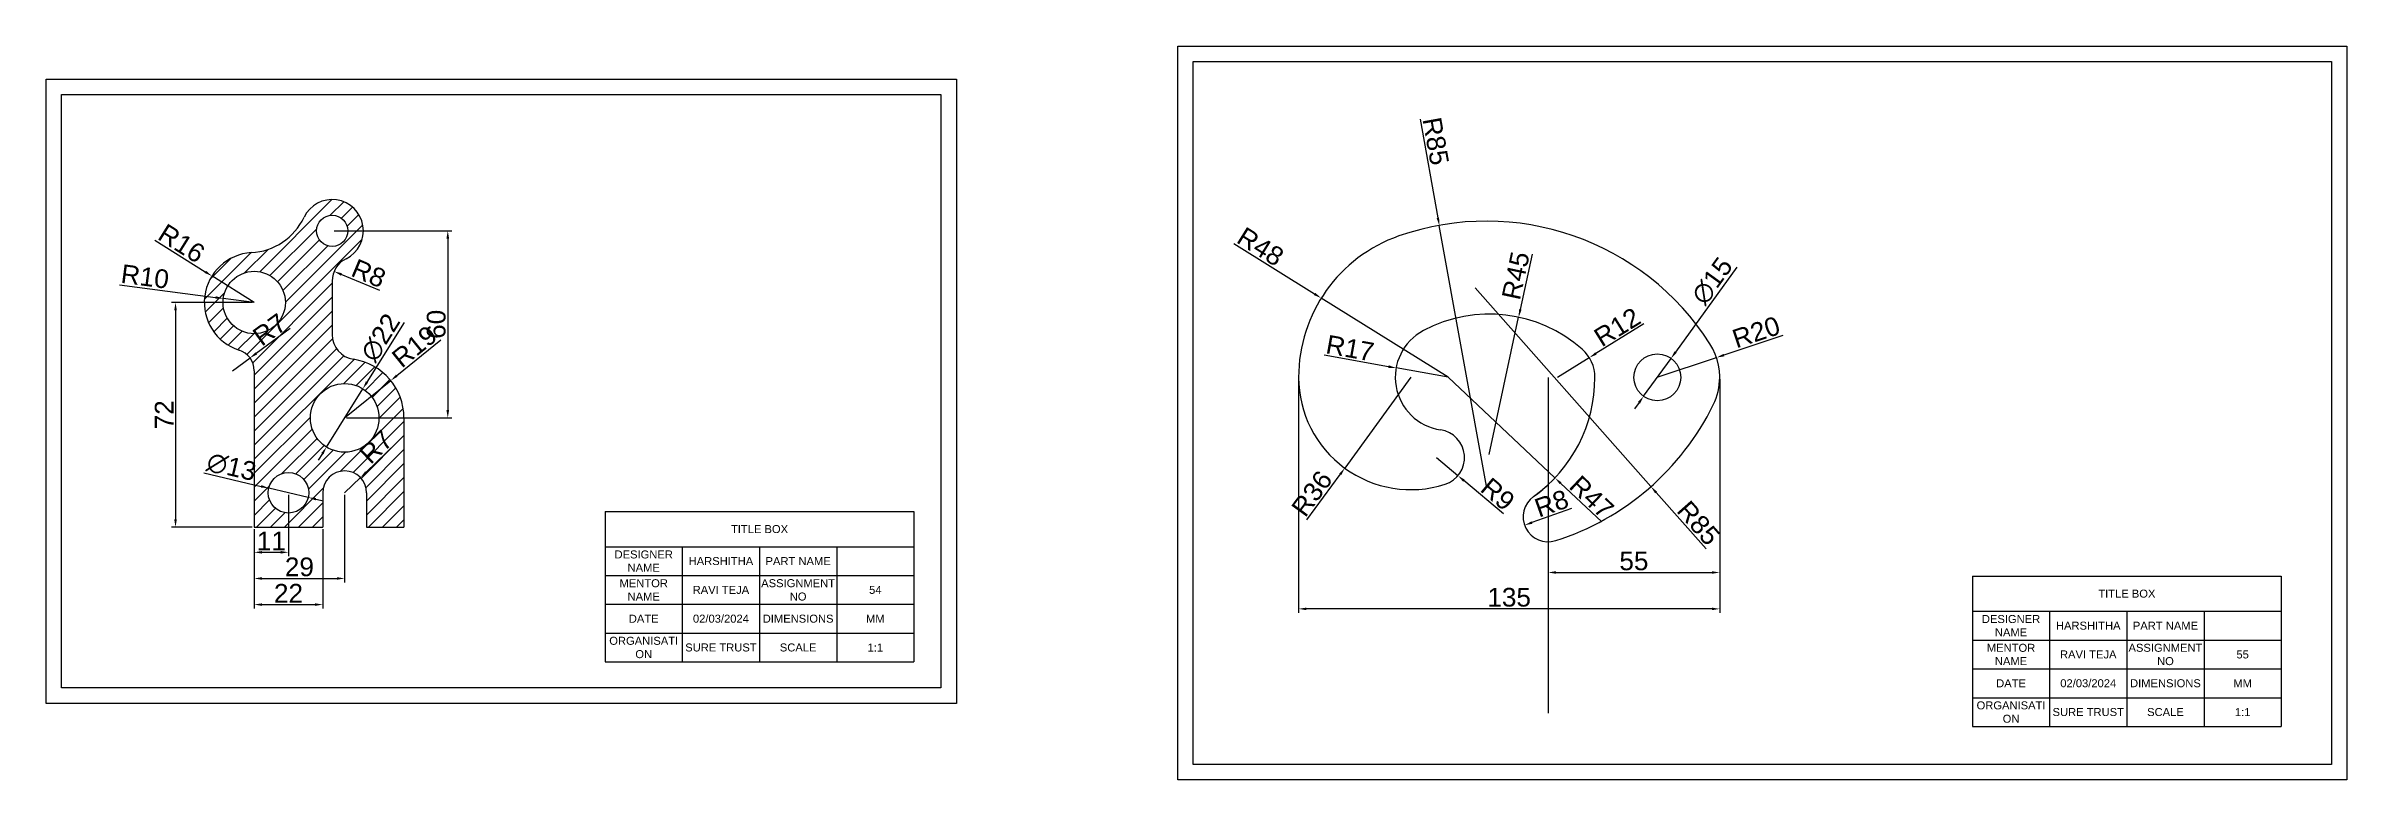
# Model space of a CAD drawing. Header units: millimetres. Extents: x 4290 to 7204, y 3759 to 4068.
# Drawn here: x 5740 to 6478, y 3803 to 4038 of the extents above; entities that cross this region are included whole.
import ezdxf

# ---------------------------------------------------------------- set-up
doc = ezdxf.new("R2010")
doc.units = ezdxf.units.MM
doc.styles.get("Standard").update_dxf_attribs({"font": 'arial.ttf'})
doc.dimstyles.new('ISO-25', dxfattribs={"dimtxt": 6, "dimasz": 2.5, "dimexe": 1.25, "dimexo": 0.625, "dimtad": 1, "dimtxsty": 'Standard', "dimcen": 2.5, "dimadec": 0, "dimazin": 0, "dimtfac": 1, "dimtmove": 0, "dimatfit": 3, "dimfxl": 1, "dimarcsym": 0})

# ---------------------------------------------------------------- blocks, each defined once
blk = doc.blocks.new('*D49')
at = {"color": 0, "lineweight": -2, "transparency": 16777216}
for p, q in [((5764, 3961.76), (5794.8, 3957.74)), ((5807.19, 3956.12), (5797.28, 3957.42))]:
    blk.add_line(p, q, dxfattribs=at)
at = {"color": 0, "transparency": 16777216}
blk.add_solid([(5794.85, 3958.15), (5794.75, 3957.33), (5797.28, 3957.42)], dxfattribs=at)
at = {"layer": 'Defpoints', "color": 0, "transparency": 16777216}
for p in [(5797.28, 3957.42), (5807.19, 3956.12)]:
    blk.add_point(p, dxfattribs=at)
at = {"color": 0, "transparency": 16777216, "insert": (5772.2, 3964.41), "char_height": 6, "attachment_point": 5, "rotation": 352.56585}
blk.add_mtext('R10', dxfattribs=at)
blk = doc.blocks.new('*D50')
at = {"color": 0, "lineweight": -2, "transparency": 16777216}
for p, q in [((5775.37, 3976.06), (5791.52, 3965.94)), ((5807.19, 3956.12), (5793.63, 3964.62))]:
    blk.add_line(p, q, dxfattribs=at)
at = {"color": 0, "transparency": 16777216}
blk.add_solid([(5791.74, 3966.3), (5791.3, 3965.59), (5793.63, 3964.62)], dxfattribs=at)
at = {"layer": 'Defpoints', "color": 0, "transparency": 16777216}
for p in [(5793.63, 3964.62), (5807.19, 3956.12)]:
    blk.add_point(p, dxfattribs=at)
at = {"color": 0, "transparency": 16777216, "insert": (5783.93, 3975.05), "char_height": 6, "attachment_point": 5, "rotation": 327.93498}
blk.add_mtext('R16', dxfattribs=at)
blk = doc.blocks.new('*D51')
at = {"color": 0, "lineweight": -2, "transparency": 16777216}
for p, q in [((5818.71, 3947.74), (5807.87, 3939.82)), ((5800.19, 3934.21), (5805.85, 3938.34))]:
    blk.add_line(p, q, dxfattribs=at)
at = {"color": 0, "transparency": 16777216}
blk.add_solid([(5807.62, 3940.15), (5808.11, 3939.48), (5805.85, 3938.34)], dxfattribs=at)
at = {"layer": 'Defpoints', "color": 0, "transparency": 16777216}
for p in [(5800.19, 3934.21), (5805.85, 3938.34)]:
    blk.add_point(p, dxfattribs=at)
at = {"color": 0, "transparency": 16777216, "insert": (5812.16, 3947.44), "char_height": 6, "attachment_point": 5, "rotation": 36.14053}
blk.add_mtext('R7', dxfattribs=at)
blk = doc.blocks.new('*D52')
at = {"color": 0, "lineweight": -2, "transparency": 16777216}
for p, q in [((5806.57, 3956.12), (5780.72, 3956.12)), ((5781.97, 3953.62), (5781.97, 3886.62)), ((5806.57, 3884.12), (5780.72, 3884.12))]:
    blk.add_line(p, q, dxfattribs=at)
at = {"color": 0, "transparency": 16777216}
for points in [[(5781.55, 3953.62), (5782.39, 3953.62), (5781.97, 3956.12)], [(5781.55, 3886.62), (5782.39, 3886.62), (5781.97, 3884.12)]]:
    blk.add_solid(points, dxfattribs=at)
at = {"layer": 'Defpoints', "color": 0, "transparency": 16777216}
for p in [(5807.19, 3956.12), (5781.97, 3884.12), (5807.19, 3884.12)]:
    blk.add_point(p, dxfattribs=at)
at = {"color": 0, "transparency": 16777216, "insert": (5778.33, 3920.12), "char_height": 6, "attachment_point": 5, "rotation": 90}
blk.add_mtext('72', dxfattribs=at)
blk = doc.blocks.new('*D53')
at = {"color": 0, "lineweight": -2, "transparency": 16777216}
for p, q in [((5818.19, 3894.5), (5818.19, 3874.78)), ((5807.19, 3883.5), (5807.19, 3874.78)), ((5809.69, 3876.03), (5815.69, 3876.03))]:
    blk.add_line(p, q, dxfattribs=at)
at = {"color": 0, "transparency": 16777216}
for points in [[(5809.69, 3876.44), (5809.69, 3875.61), (5807.19, 3876.03)], [(5815.69, 3876.44), (5815.69, 3875.61), (5818.19, 3876.03)]]:
    blk.add_solid(points, dxfattribs=at)
at = {"layer": 'Defpoints', "color": 0, "transparency": 16777216}
for p in [(5818.19, 3895.12), (5807.19, 3884.12), (5818.19, 3876.03)]:
    blk.add_point(p, dxfattribs=at)
at = {"color": 0, "transparency": 16777216, "insert": (5812.69, 3879.66), "char_height": 6, "attachment_point": 5}
blk.add_mtext('11', dxfattribs=at)
blk = doc.blocks.new('*D54')
at = {"color": 0, "lineweight": -2, "transparency": 16777216}
for p, q in [((5836.19, 3894.5), (5836.19, 3866.4)), ((5807.19, 3883.5), (5807.19, 3866.4)), ((5809.69, 3867.65), (5833.69, 3867.65))]:
    blk.add_line(p, q, dxfattribs=at)
at = {"color": 0, "transparency": 16777216}
for points in [[(5809.69, 3868.06), (5809.69, 3867.23), (5807.19, 3867.65)], [(5833.69, 3868.06), (5833.69, 3867.23), (5836.19, 3867.65)]]:
    blk.add_solid(points, dxfattribs=at)
at = {"layer": 'Defpoints', "color": 0, "transparency": 16777216}
for p in [(5836.19, 3895.12), (5807.19, 3884.12), (5836.19, 3867.65)]:
    blk.add_point(p, dxfattribs=at)
at = {"color": 0, "transparency": 16777216, "insert": (5821.69, 3871.33), "char_height": 6, "attachment_point": 5}
blk.add_mtext('29', dxfattribs=at)
blk = doc.blocks.new('*D55')
at = {"color": 0, "lineweight": -2, "transparency": 16777216}
for p, q in [((5807.19, 3883.5), (5807.19, 3858.02)), ((5829.19, 3883.5), (5829.19, 3858.02)), ((5809.69, 3859.27), (5826.69, 3859.27))]:
    blk.add_line(p, q, dxfattribs=at)
at = {"color": 0, "transparency": 16777216}
for points in [[(5809.69, 3859.68), (5809.69, 3858.85), (5807.19, 3859.27)], [(5826.69, 3859.68), (5826.69, 3858.85), (5829.19, 3859.27)]]:
    blk.add_solid(points, dxfattribs=at)
at = {"layer": 'Defpoints', "color": 0, "transparency": 16777216}
for p in [(5807.19, 3884.12), (5829.19, 3884.12), (5829.19, 3859.27)]:
    blk.add_point(p, dxfattribs=at)
at = {"color": 0, "transparency": 16777216, "insert": (5818.19, 3862.9), "char_height": 6, "attachment_point": 5}
blk.add_mtext('22', dxfattribs=at)
blk = doc.blocks.new('*D56')
at = {"color": 0, "lineweight": -2, "transparency": 16777216}
for p, q in [((5832.82, 3979.12), (5870.5, 3979.12)), ((5869.25, 3976.62), (5869.25, 3921.62)), ((5836.82, 3919.12), (5870.5, 3919.12))]:
    blk.add_line(p, q, dxfattribs=at)
at = {"color": 0, "transparency": 16777216}
for points in [[(5868.83, 3976.62), (5869.67, 3976.62), (5869.25, 3979.12)], [(5868.83, 3921.62), (5869.67, 3921.62), (5869.25, 3919.12)]]:
    blk.add_solid(points, dxfattribs=at)
at = {"layer": 'Defpoints', "color": 0, "transparency": 16777216}
for p in [(5832.19, 3979.12), (5836.19, 3919.12), (5869.25, 3919.12)]:
    blk.add_point(p, dxfattribs=at)
at = {"color": 0, "transparency": 16777216, "insert": (5865.56, 3949.12), "char_height": 6, "attachment_point": 5, "rotation": 90}
blk.add_mtext('60', dxfattribs=at)
blk = doc.blocks.new('*D57')
at = {"color": 0, "lineweight": -2, "transparency": 16777216}
for p, q in [((5852.73, 3911), (5843.05, 3901.7)), ((5836.19, 3895.12), (5841.24, 3899.97))]:
    blk.add_line(p, q, dxfattribs=at)
at = {"color": 0, "transparency": 16777216}
blk.add_solid([(5842.76, 3902), (5843.34, 3901.4), (5841.24, 3899.97)], dxfattribs=at)
at = {"layer": 'Defpoints', "color": 0, "transparency": 16777216}
for p in [(5836.19, 3895.12), (5841.24, 3899.97)]:
    blk.add_point(p, dxfattribs=at)
at = {"color": 0, "transparency": 16777216, "insert": (5846.28, 3909.83), "char_height": 6, "attachment_point": 5, "rotation": 43.82602}
blk.add_mtext('R7', dxfattribs=at)
blk = doc.blocks.new('*D58')
at = {"color": 0, "lineweight": -2, "transparency": 16777216}
for p, q in [((5791.06, 3901.49), (5809.43, 3897.18)), ((5824.52, 3893.64), (5811.87, 3896.61)), ((5826.96, 3893.07), (5829.39, 3892.5))]:
    blk.add_line(p, q, dxfattribs=at)
at = {"color": 0, "transparency": 16777216}
for points in [[(5809.53, 3897.58), (5809.34, 3896.77), (5811.87, 3896.61)], [(5827.05, 3893.47), (5826.86, 3892.66), (5824.52, 3893.64)]]:
    blk.add_solid(points, dxfattribs=at)
at = {"layer": 'Defpoints', "color": 0, "transparency": 16777216}
for p in [(5811.87, 3896.61), (5824.52, 3893.64)]:
    blk.add_point(p, dxfattribs=at)
at = {"color": 0, "transparency": 16777216, "insert": (5799.91, 3903.37), "char_height": 6, "attachment_point": 5, "rotation": 346.8018}
blk.add_mtext('∅13', dxfattribs=at)
blk = doc.blocks.new('*D59')
at = {"color": 0, "lineweight": -2, "transparency": 16777216}
for p, q in [((5855.28, 3949.74), (5843.34, 3930.58)), ((5830.37, 3909.79), (5842.01, 3928.46)), ((5829.05, 3907.67), (5827.73, 3905.55))]:
    blk.add_line(p, q, dxfattribs=at)
at = {"color": 0, "transparency": 16777216}
for points in [[(5842.98, 3930.8), (5843.69, 3930.36), (5842.01, 3928.46)], [(5828.7, 3907.89), (5829.41, 3907.45), (5830.37, 3909.79)]]:
    blk.add_solid(points, dxfattribs=at)
at = {"layer": 'Defpoints', "color": 0, "transparency": 16777216}
for p in [(5842.01, 3928.46), (5830.37, 3909.79)]:
    blk.add_point(p, dxfattribs=at)
at = {"color": 0, "transparency": 16777216, "insert": (5847.7, 3944.86), "char_height": 6, "attachment_point": 5, "rotation": 58.05855}
blk.add_mtext('∅22', dxfattribs=at)
blk = doc.blocks.new('*D60')
at = {"color": 0, "lineweight": -2, "transparency": 16777216}
for p, q in [((5866.97, 3944.05), (5852.9, 3932.66)), ((5836.19, 3919.12), (5850.96, 3931.08))]:
    blk.add_line(p, q, dxfattribs=at)
at = {"color": 0, "transparency": 16777216}
blk.add_solid([(5852.64, 3932.98), (5853.16, 3932.33), (5850.96, 3931.08)], dxfattribs=at)
at = {"layer": 'Defpoints', "color": 0, "transparency": 16777216}
for p in [(5850.96, 3931.08), (5836.19, 3919.12)]:
    blk.add_point(p, dxfattribs=at)
at = {"color": 0, "transparency": 16777216, "insert": (5858.58, 3942), "char_height": 6, "attachment_point": 5, "rotation": 39.00452}
blk.add_mtext('R19', dxfattribs=at)
blk = doc.blocks.new('*D61')
at = {"color": 0, "lineweight": -2, "transparency": 16777216}
blk.add_line((5847.51, 3959.93), (5835.12, 3965.13), dxfattribs=at)
at = {"color": 0, "transparency": 16777216}
blk.add_solid([(5835.28, 3965.51), (5834.96, 3964.74), (5832.82, 3966.09)], dxfattribs=at)
at = {"layer": 'Defpoints', "color": 0, "transparency": 16777216}
for p in [(5832.82, 3966.09), (5840.19, 3963)]:
    blk.add_point(p, dxfattribs=at)
at = {"color": 0, "transparency": 16777216, "insert": (5843.9, 3965.44), "char_height": 6, "attachment_point": 5, "rotation": 337.2349}
blk.add_mtext('R8', dxfattribs=at)
blk = doc.blocks.new('*D62')
at = {"color": 0, "lineweight": -2, "transparency": 16777216}
for p, q in [((6141.98, 3931.5), (6141.98, 3856.65)), ((6276.98, 3931.5), (6276.98, 3856.65)), ((6274.48, 3857.9), (6144.48, 3857.9))]:
    blk.add_line(p, q, dxfattribs=at)
at = {"color": 0, "transparency": 16777216}
for points in [[(6144.48, 3858.31), (6144.48, 3857.48), (6141.98, 3857.9)], [(6274.48, 3858.31), (6274.48, 3857.48), (6276.98, 3857.9)]]:
    blk.add_solid(points, dxfattribs=at)
at = {"layer": 'Defpoints', "color": 0, "transparency": 16777216}
for p in [(6141.98, 3932.13), (6276.98, 3932.13), (6141.98, 3857.9)]:
    blk.add_point(p, dxfattribs=at)
at = {"color": 0, "transparency": 16777216, "insert": (6209.48, 3861.59), "char_height": 6, "attachment_point": 5}
blk.add_mtext('135', dxfattribs=at)
blk = doc.blocks.new('*D63')
at = {"color": 0, "lineweight": -2, "transparency": 16777216}
for p, q in [((6180.94, 4014.88), (6186.63, 3983.3)), ((6202.17, 3897.19), (6187.08, 3980.84))]:
    blk.add_line(p, q, dxfattribs=at)
at = {"color": 0, "transparency": 16777216}
blk.add_solid([(6187.04, 3983.37), (6186.22, 3983.23), (6187.08, 3980.84)], dxfattribs=at)
at = {"layer": 'Defpoints', "color": 0, "transparency": 16777216}
for p in [(6187.08, 3980.84), (6202.17, 3897.19)]:
    blk.add_point(p, dxfattribs=at)
at = {"color": 0, "transparency": 16777216, "insert": (6185.95, 4007.84), "char_height": 6, "attachment_point": 5, "rotation": 280.22622}
blk.add_mtext('R85', dxfattribs=at)
blk = doc.blocks.new('*D64')
at = {"color": 0, "lineweight": -2, "transparency": 16777216}
for p, q in [((6121.21, 3975.01), (6147.13, 3958.85)), ((6189.98, 3932.13), (6149.25, 3957.52))]:
    blk.add_line(p, q, dxfattribs=at)
at = {"color": 0, "transparency": 16777216}
blk.add_solid([(6147.35, 3959.2), (6146.91, 3958.49), (6149.25, 3957.52)], dxfattribs=at)
at = {"layer": 'Defpoints', "color": 0, "transparency": 16777216}
for p in [(6149.25, 3957.52), (6189.98, 3932.13)]:
    blk.add_point(p, dxfattribs=at)
at = {"color": 0, "transparency": 16777216, "insert": (6129.78, 3974.01), "char_height": 6, "attachment_point": 5, "rotation": 328.05616}
blk.add_mtext('R48', dxfattribs=at)
blk = doc.blocks.new('*D65')
at = {"color": 0, "lineweight": -2, "transparency": 16777216}
for p, q in [((6150.18, 3939.29), (6170.79, 3935.58)), ((6189.98, 3932.13), (6173.25, 3935.14))]:
    blk.add_line(p, q, dxfattribs=at)
at = {"color": 0, "transparency": 16777216}
blk.add_solid([(6170.86, 3935.99), (6170.72, 3935.17), (6173.25, 3935.14)], dxfattribs=at)
at = {"layer": 'Defpoints', "color": 0, "transparency": 16777216}
for p in [(6173.25, 3935.14), (6189.98, 3932.13)]:
    blk.add_point(p, dxfattribs=at)
at = {"color": 0, "transparency": 16777216, "insert": (6158.5, 3941.49), "char_height": 6, "attachment_point": 5, "rotation": 349.79175}
blk.add_mtext('R17', dxfattribs=at)
blk = doc.blocks.new('*D66')
at = {"color": 0, "lineweight": -2, "transparency": 16777216}
for p, q in [((6177.98, 3932.13), (6156.78, 3903.03)), ((6144.65, 3886.4), (6155.31, 3901.01))]:
    blk.add_line(p, q, dxfattribs=at)
at = {"color": 0, "transparency": 16777216}
blk.add_solid([(6154.97, 3901.26), (6155.64, 3900.77), (6156.78, 3903.03)], dxfattribs=at)
at = {"layer": 'Defpoints', "color": 0, "transparency": 16777216}
for p in [(6177.98, 3932.13), (6156.78, 3903.03)]:
    blk.add_point(p, dxfattribs=at)
at = {"color": 0, "transparency": 16777216, "insert": (6146.26, 3894.87), "char_height": 6, "attachment_point": 5, "rotation": 53.91567}
blk.add_mtext('R36', dxfattribs=at)
blk = doc.blocks.new('*D67')
at = {"color": 0, "lineweight": -2, "transparency": 16777216}
for p, q in [((6186.19, 3906.4), (6193.07, 3900.61)), ((6207.65, 3888.33), (6194.98, 3899))]:
    blk.add_line(p, q, dxfattribs=at)
at = {"color": 0, "transparency": 16777216}
blk.add_solid([(6195.25, 3899.31), (6194.72, 3898.68), (6193.07, 3900.61)], dxfattribs=at)
at = {"layer": 'Defpoints', "color": 0, "transparency": 16777216}
for p in [(6186.19, 3906.4), (6193.07, 3900.61)]:
    blk.add_point(p, dxfattribs=at)
at = {"color": 0, "transparency": 16777216, "insert": (6205.84, 3894.67), "char_height": 6, "attachment_point": 5, "rotation": 319.88915}
blk.add_mtext('R9', dxfattribs=at)
blk = doc.blocks.new('*D68')
at = {"color": 0, "lineweight": -2, "transparency": 16777216}
for p, q in [((6252.63, 3949.25), (6237.31, 3939.76)), ((6224.98, 3932.13), (6235.18, 3938.44))]:
    blk.add_line(p, q, dxfattribs=at)
at = {"color": 0, "transparency": 16777216}
blk.add_solid([(6237.09, 3940.12), (6237.53, 3939.41), (6235.18, 3938.44)], dxfattribs=at)
at = {"layer": 'Defpoints', "color": 0, "transparency": 16777216}
for p in [(6224.98, 3932.13), (6235.18, 3938.44)]:
    blk.add_point(p, dxfattribs=at)
at = {"color": 0, "transparency": 16777216, "insert": (6244.12, 3948.26), "char_height": 6, "attachment_point": 5, "rotation": 31.76975}
blk.add_mtext('R12', dxfattribs=at)
blk = doc.blocks.new('*D69')
at = {"color": 0, "lineweight": -2, "transparency": 16777216}
for p, q in [((6297.22, 3945.56), (6278.32, 3939.25)), ((6256.98, 3932.13), (6275.95, 3938.46))]:
    blk.add_line(p, q, dxfattribs=at)
at = {"color": 0, "transparency": 16777216}
blk.add_solid([(6278.19, 3939.65), (6278.45, 3938.86), (6275.95, 3938.46)], dxfattribs=at)
at = {"layer": 'Defpoints', "color": 0, "transparency": 16777216}
for p in [(6256.98, 3932.13), (6275.95, 3938.46)]:
    blk.add_point(p, dxfattribs=at)
at = {"color": 0, "transparency": 16777216, "insert": (6288.67, 3946.6), "char_height": 6, "attachment_point": 5, "rotation": 18.46336}
blk.add_mtext('R20', dxfattribs=at)
blk = doc.blocks.new('*D70')
at = {"color": 0, "lineweight": -2, "transparency": 16777216}
for p, q in [((6189.98, 3932.13), (6224.17, 3899.88)), ((6239.15, 3885.75), (6225.99, 3898.16))]:
    blk.add_line(p, q, dxfattribs=at)
at = {"color": 0, "transparency": 16777216}
blk.add_solid([(6226.28, 3898.47), (6225.71, 3897.86), (6224.17, 3899.88)], dxfattribs=at)
at = {"layer": 'Defpoints', "color": 0, "transparency": 16777216}
for p in [(6189.98, 3932.13), (6224.17, 3899.88)]:
    blk.add_point(p, dxfattribs=at)
at = {"color": 0, "transparency": 16777216, "insert": (6235.97, 3893.74), "char_height": 6, "attachment_point": 5, "rotation": 316.67594}
blk.add_mtext('R47', dxfattribs=at)
blk = doc.blocks.new('*D71')
at = {"color": 0, "lineweight": -2, "transparency": 16777216}
for p, q in [((6216.84, 3971.59), (6213.05, 3953.85)), ((6203.12, 3907.4), (6212.53, 3951.41))]:
    blk.add_line(p, q, dxfattribs=at)
at = {"color": 0, "transparency": 16777216}
blk.add_solid([(6212.64, 3953.94), (6213.46, 3953.77), (6212.53, 3951.41)], dxfattribs=at)
at = {"layer": 'Defpoints', "color": 0, "transparency": 16777216}
for p in [(6212.53, 3951.41), (6203.12, 3907.4)]:
    blk.add_point(p, dxfattribs=at)
at = {"color": 0, "transparency": 16777216, "insert": (6211.61, 3964.71), "char_height": 6, "attachment_point": 5, "rotation": 77.93886}
blk.add_mtext('R45', dxfattribs=at)
blk = doc.blocks.new('*D72')
at = {"color": 0, "lineweight": -2, "transparency": 16777216}
blk.add_line((6229.46, 3890.04), (6216.79, 3885.56), dxfattribs=at)
at = {"color": 0, "transparency": 16777216}
blk.add_solid([(6216.66, 3885.95), (6216.93, 3885.17), (6214.44, 3884.73)], dxfattribs=at)
at = {"layer": 'Defpoints', "color": 0, "transparency": 16777216}
for p in [(6221.98, 3887.39), (6214.44, 3884.73)]:
    blk.add_point(p, dxfattribs=at)
at = {"color": 0, "transparency": 16777216, "insert": (6223.08, 3891.69), "char_height": 6, "attachment_point": 5, "rotation": 19.45881}
blk.add_mtext('R8', dxfattribs=at)
blk = doc.blocks.new('*D73')
at = {"color": 0, "lineweight": -2, "transparency": 16777216}
for p, q in [((6276.98, 3931.5), (6276.98, 3868.31)), ((6221.98, 3886.77), (6221.98, 3868.31)), ((6224.48, 3869.56), (6274.48, 3869.56))]:
    blk.add_line(p, q, dxfattribs=at)
at = {"color": 0, "transparency": 16777216}
for points in [[(6224.48, 3869.98), (6224.48, 3869.15), (6221.98, 3869.56)], [(6274.48, 3869.98), (6274.48, 3869.15), (6276.98, 3869.56)]]:
    blk.add_solid(points, dxfattribs=at)
at = {"layer": 'Defpoints', "color": 0, "transparency": 16777216}
for p in [(6276.98, 3932.13), (6221.98, 3887.39), (6276.98, 3869.56)]:
    blk.add_point(p, dxfattribs=at)
at = {"color": 0, "transparency": 16777216, "insert": (6249.48, 3873.24), "char_height": 6, "attachment_point": 5}
blk.add_mtext('55', dxfattribs=at)
blk = doc.blocks.new('*D74')
at = {"color": 0, "lineweight": -2, "transparency": 16777216}
for p, q in [((6198.63, 3960.77), (6254.94, 3897.09)), ((6272.6, 3877.11), (6256.59, 3895.22))]:
    blk.add_line(p, q, dxfattribs=at)
at = {"color": 0, "transparency": 16777216}
blk.add_solid([(6256.9, 3895.49), (6256.28, 3894.94), (6254.94, 3897.09)], dxfattribs=at)
at = {"layer": 'Defpoints', "color": 0, "transparency": 16777216}
for p in [(6198.63, 3960.77), (6254.94, 3897.09)]:
    blk.add_point(p, dxfattribs=at)
at = {"color": 0, "transparency": 16777216, "insert": (6270.19, 3885.41), "char_height": 6, "attachment_point": 5, "rotation": 311.48392}
blk.add_mtext('R85', dxfattribs=at)
blk = doc.blocks.new('*D75')
at = {"color": 0, "lineweight": -2, "transparency": 16777216}
for p, q in [((6282.52, 3967.42), (6262.84, 3940.23)), ((6252.58, 3926.05), (6261.38, 3938.2)), ((6251.12, 3924.03), (6249.65, 3922))]:
    blk.add_line(p, q, dxfattribs=at)
at = {"color": 0, "transparency": 16777216}
for points in [[(6262.51, 3940.47), (6263.18, 3939.98), (6261.38, 3938.2)], [(6250.78, 3924.27), (6251.46, 3923.78), (6252.58, 3926.05)]]:
    blk.add_solid(points, dxfattribs=at)
at = {"layer": 'Defpoints', "color": 0, "transparency": 16777216}
for p in [(6261.38, 3938.2), (6252.58, 3926.05)]:
    blk.add_point(p, dxfattribs=at)
at = {"color": 0, "transparency": 16777216, "insert": (6274.58, 3963.03), "char_height": 6, "attachment_point": 5, "rotation": 54.10886}
blk.add_mtext('∅15', dxfattribs=at)
blk = doc.blocks.new('*T98')
at = {"color": 0, "linetype": 'ByBlock', "lineweight": -2, "transparency": 16777216}
for p, q in [((0, 0), (98.99, 0)), ((0, 0), (0, -48.22)), ((98.99, 0), (98.99, -48.22)), ((0, -11.29), (98.99, -11.29)), ((24.75, -11.29), (24.75, -48.22)), ((49.49, -11.29), (49.49, -48.22)), ((74.24, -11.29), (74.24, -48.22)), ((0, -20.52), (98.99, -20.52)), ((0, -29.75), (98.99, -29.75)), ((0, -38.99), (98.99, -38.99)), ((0, -48.22), (98.99, -48.22))]:
    blk.add_line(p, q, dxfattribs=at)
blk = doc.blocks.new('*T99')
at = {"color": 0, "linetype": 'ByBlock', "lineweight": -2, "transparency": 16777216}
for p, q in [((0, 0), (98.99, 0)), ((0, 0), (0, -48.22)), ((98.99, 0), (98.99, -48.22)), ((0, -11.29), (98.99, -11.29)), ((24.75, -11.29), (24.75, -48.22)), ((49.49, -11.29), (49.49, -48.22)), ((74.24, -11.29), (74.24, -48.22)), ((0, -20.52), (98.99, -20.52)), ((0, -29.75), (98.99, -29.75)), ((0, -38.99), (98.99, -38.99)), ((0, -48.22), (98.99, -48.22))]:
    blk.add_line(p, q, dxfattribs=at)

msp = doc.modelspace()

# ---------------------------------------------------------------- hatches: boundary and pattern name
at = {"true_color": 0xf26722}
h = msp.add_hatch(dxfattribs=at)
h.set_pattern_fill('ANSI31', color=30)
h.set_pattern_definition([(45, (-260.286, 114.86), (-2.245064, 2.245064), [])])
h.paths.add_polyline_path([(5832.194, 3962.999, -0.284915), (5836.639, 3970.166, 1.4027057), (5823.172, 3983.437, -0.2733686), (5806.276, 3972.097, 0.8316322), (5802.325, 3940.883, -0.3262761), (5807.194, 3934.215), (5807.194, 3884.124), (5829.194, 3884.124), (5829.194, 3895.124, -1), (5843.194, 3895.124), (5843.194, 3884.124), (5855.194, 3884.124), (5855.194, 3919.124, 0.3713026), (5839.009, 3937.914, -0.3713026), (5832.194, 3945.826)])
h.paths.add_polyline_path([(5817.194, 3956.124, -1), (5797.194, 3956.124, -1)], flags=16)
h.paths.add_polyline_path([(5827.194, 3979.124, -1), (5837.194, 3979.124, -1)], flags=16)
h.paths.add_polyline_path([(5847.194, 3919.124, -1), (5825.194, 3919.124, -1)], flags=16)
h.paths.add_polyline_path([(5824.694, 3895.124, -1), (5811.694, 3895.124, -1)], flags=16)
h.paths.add_polyline_path([(5810.21, 3938.246), (5821.286, 3946.335), (5813.994, 3956.32), (5802.918, 3948.231)], flags=24)
h.paths.add_polyline_path([(5845.581, 3900.458), (5855.475, 3909.956), (5846.913, 3918.876), (5837.019, 3909.379)], flags=9)

# ---------------------------------------------------------------- linework, layer by layer
for p, q in [((5832.194, 3962.999), (5832.194, 3945.826)), ((5807.194, 3934.215), (5807.194, 3884.124)), ((6221.981, 3932.126), (6221.981, 3824.503)), ((5855.194, 3919.124), (5855.194, 3884.124)), ((5829.194, 3895.124), (5829.194, 3884.124)), ((5843.194, 3895.124), (5843.194, 3884.124)), ((5807.194, 3884.124), (5829.194, 3884.124)), ((5843.194, 3884.124), (5855.194, 3884.124))]:
    msp.add_line(p, q)
for points in [[(6103.229, 4038.347), (6478.061, 4038.347), (6478.061, 3803.039), (6103.229, 3803.039)], [(5740.458, 4027.766), (6032.328, 4027.766), (6032.328, 3827.544), (5740.458, 3827.544)], [(6108.229, 4033.347), (6473.061, 4033.347), (6473.061, 3808.039), (6108.229, 3808.039)], [(5745.458, 4022.766), (6027.328, 4022.766), (6027.328, 3832.544), (5745.458, 3832.544)]]:
    msp.add_lwpolyline(points, close=True)
for centre, radius in [((5832.194, 3979.124), 5), ((5807.194, 3956.124), 10), ((6256.981, 3932.126), 7.5), ((5836.194, 3919.124), 11), ((5818.194, 3895.124), 6.5)]:
    msp.add_circle(centre, radius)
for centre, radius, start, end in [((5805.129, 3992.064), 20, 273.289063, 334.446311), ((5832.194, 3979.124), 10, 296.3878, 154.446311), ((6189.981, 3932.126), 48, 109.23034, 180), ((6202.167, 3897.191), 85, 32.5115, 109.23034), ((5807.194, 3956.124), 16, 93.289063, 252.281068), ((5840.194, 3962.999), 8, 116.3878, 180), ((6189.981, 3932.126), 17, 117.994562, 261.614461), ((6203.123, 3907.403), 45, 48.521599, 117.994562), ((5800.194, 3934.215), 7, 0, 72.281068), ((5840.194, 3945.826), 8, 180, 261.480376), ((6224.981, 3932.126), 12, 360, 48.521599), ((6256.981, 3932.126), 20, 349.939023, 32.5115), ((5836.194, 3919.124), 19, 0, 81.480376), ((6177.981, 3932.126), 36, 180, 287.698754), ((6189.981, 3932.126), 47, 305.578526, 360), ((6256.981, 3932.126), 20, 333.854969, 0), ((6198.631, 3960.768), 85, 287.652169, 333.854969), ((6186.189, 3906.404), 9, 287.698754, 81.614461), ((5836.194, 3895.124), 7, 0, 180), ((6189.981, 3932.126), 47, 305.578526, 312.910184), ((6221.981, 3887.394), 8, 125.578526, 287.652169)]:
    msp.add_arc(centre, radius, start, end)

# ---------------------------------------------------------------- block references
for name, p in [('*T98', (5919.685, 3889.111)), ('*T99', (6358, 3868.406))]:
    msp.add_blockref(name, p)

# ---------------------------------------------------------------- texts
at = {"char_height": 2.5649, "attachment_point": 5}
for s, width, insert in [('TITLE BOX', 98.98963, (5969.18, 3883.468)), ('DESIGNER NAME', 24.74741, (5932.059, 3873.208)), ('HARSHITHA', 24.74741, (5956.806, 3873.208)), ('PART NAME', 24.74741, (5981.554, 3873.208)), ('MENTOR NAME', 24.74741, (5932.059, 3863.975)), ('RAVI TEJA', 24.74741, (5956.806, 3863.975)), ('ASSIGNMENT NO', 24.74741, (5981.554, 3863.975)), ('54', 24.74741, (6006.301, 3863.975)), ('TITLE BOX', 98.98963, (6407.495, 3862.763)), ('DATE', 24.74741, (5932.059, 3854.741)), ('02/03/2024', 24.74741, (5956.806, 3854.741)), ('DIMENSIONS', 24.74741, (5981.554, 3854.741)), ('MM', 24.74741, (6006.301, 3854.741)), ('DESIGNER NAME', 24.74741, (6370.374, 3852.503)), ('HARSHITHA', 24.74741, (6395.121, 3852.503)), ('PART NAME', 24.74741, (6419.869, 3852.503)), ('ORGANISATI\\PON', 24.74741, (5932.059, 3845.508)), ('SURE TRUST', 24.74741, (5956.806, 3845.508)), ('SCALE', 24.74741, (5981.554, 3845.508)), ('1:1', 24.74741, (6006.301, 3845.508)), ('MENTOR NAME', 24.74741, (6370.374, 3843.27)), ('RAVI TEJA', 24.74741, (6395.121, 3843.27)), ('ASSIGNMENT NO', 24.74741, (6419.869, 3843.27)), ('55', 24.74741, (6444.616, 3843.27)), ('ORGANISATI\\PON', 24.74741, (6370.374, 3824.803)), ('DATE', 24.74741, (6370.374, 3834.036)), ('02/03/2024', 24.74741, (6395.121, 3834.036)), ('DIMENSIONS', 24.74741, (6419.869, 3834.036)), ('MM', 24.74741, (6444.616, 3834.036)), ('SURE TRUST', 24.74741, (6395.121, 3824.803)), ('SCALE', 24.74741, (6419.869, 3824.803)), ('1:1', 24.74741, (6444.616, 3824.803))]:
    msp.add_mtext_dynamic_manual_height_columns(s, width=width, gutter_width=12.824, heights=[0], dxfattribs=dict(at, insert=insert))

# ---------------------------------------------------------------- dimensions: what is measured, and where the dimension line sits
for center, mpoint, picture, middle in [((6202.167, 3897.191), (6187.077, 3980.841), '*D63', (6182.324, 4007.185)), ((5807.194, 3956.124), (5793.635, 3964.618), '*D50', (5781.97, 3971.925)), ((6189.981, 3932.126), (6149.249, 3957.523), '*D64', (6127.825, 3970.881)), ((5807.194, 3956.124), (5797.278, 3957.418), '*D49', (5771.72, 3960.752)), ((5840.194, 3962.999), (5832.817, 3966.095), '*D61', (5842.471, 3962.044)), ((6198.631, 3960.768), (6254.936, 3897.091), '*D74', (6267.423, 3882.969)), ((6189.981, 3932.126), (6173.25, 3935.139), '*D65', (6157.855, 3937.912)), ((6256.981, 3932.126), (6275.951, 3938.46), '*D69', (6289.84, 3943.098)), ((6186.189, 3906.404), (6193.072, 3900.606), '*D67', (6203.463, 3891.853)), ((6221.981, 3887.394), (6214.438, 3884.729), '*D72', (6224.308, 3888.216))]:
    dim = msp.add_radius_dim(center=center, mpoint=mpoint, dimstyle='ISO-25')
    dim.commit()
    dim.dimension.update_dxf_attribs({"geometry": picture, "text_midpoint": middle, "dimtype": 164})
for base, p1, p2, picture, middle in [((5869.251, 3919.124), (5832.194, 3979.124), (5836.194, 3919.124), '*D56', (5865.562, 3949.124)), ((5781.97, 3884.124), (5807.194, 3956.124), (5807.194, 3884.124), '*D52', (5778.333, 3920.124))]:
    dim = msp.add_linear_dim(base=base, p1=p1, p2=p2, angle=90, dimstyle='ISO-25')
    dim.commit()
    dim.dimension.update_dxf_attribs({"geometry": picture, "text_midpoint": middle})
for center, mpoint, picture, middle in [((6203.123, 3907.403), (6212.526, 3951.409), '*D71', (6211.609, 3964.711)), ((6224.981, 3932.126), (6235.183, 3938.445), '*D68', (6244.118, 3948.257)), ((5800.194, 3934.215), (5805.847, 3938.343), '*D51', (5812.159, 3947.441)), ((5836.194, 3919.124), (5850.959, 3931.082), '*D60', (5858.584, 3942.004)), ((6177.981, 3932.126), (6156.777, 3903.033), '*D66', (6146.261, 3894.869)), ((6189.981, 3932.126), (6224.172, 3899.879), '*D70', (6235.967, 3893.738)), ((5836.194, 3895.124), (5841.244, 3899.971), '*D57', (5846.282, 3909.831))]:
    dim = msp.add_radius_dim(center=center, mpoint=mpoint, dimstyle='ISO-25')
    dim.commit()
    dim.dimension.update_dxf_attribs({"geometry": picture, "text_midpoint": middle})
for p1, p2, picture, middle in [((6252.584, 3926.05), (6261.377, 3938.202), '*D75', (6277.707, 3960.768)), ((5830.375, 3909.789), (5842.014, 3928.458), '*D59', (5850.969, 3942.822))]:
    dim = msp.add_diameter_dim_2p(p1=p1, p2=p2, dimstyle='ISO-25')
    dim.commit()
    dim.dimension.update_dxf_attribs({"geometry": picture, "text_midpoint": middle, "dimtype": 163})
for base, p1, p2, picture, middle in [((6141.981, 3857.895), (6276.981, 3932.126), (6141.981, 3932.126), '*D62', (6209.481, 3861.586)), ((6276.981, 3869.562), (6221.981, 3887.394), (6276.981, 3932.126), '*D73', (6249.481, 3873.238)), ((5818.194, 3876.025), (5807.194, 3884.124), (5818.194, 3895.124), '*D53', (5812.694, 3879.663)), ((5836.194, 3867.646), (5807.194, 3884.124), (5836.194, 3895.124), '*D54', (5821.694, 3871.334)), ((5829.194, 3859.266), (5807.194, 3884.124), (5829.194, 3884.124), '*D55', (5818.194, 3862.904))]:
    dim = msp.add_linear_dim(base=base, p1=p1, p2=p2, dimstyle='ISO-25')
    dim.commit()
    dim.dimension.update_dxf_attribs({"geometry": picture, "text_midpoint": middle})
dim = msp.add_diameter_dim_2p(p1=(5824.522, 3893.64), p2=(5811.866, 3896.608), dimstyle='ISO-25')
dim.commit()
dim.dimension.update_dxf_attribs({"geometry": '*D58', "text_midpoint": (5799.908, 3903.373)})

doc.saveas('drawing.dxf')
